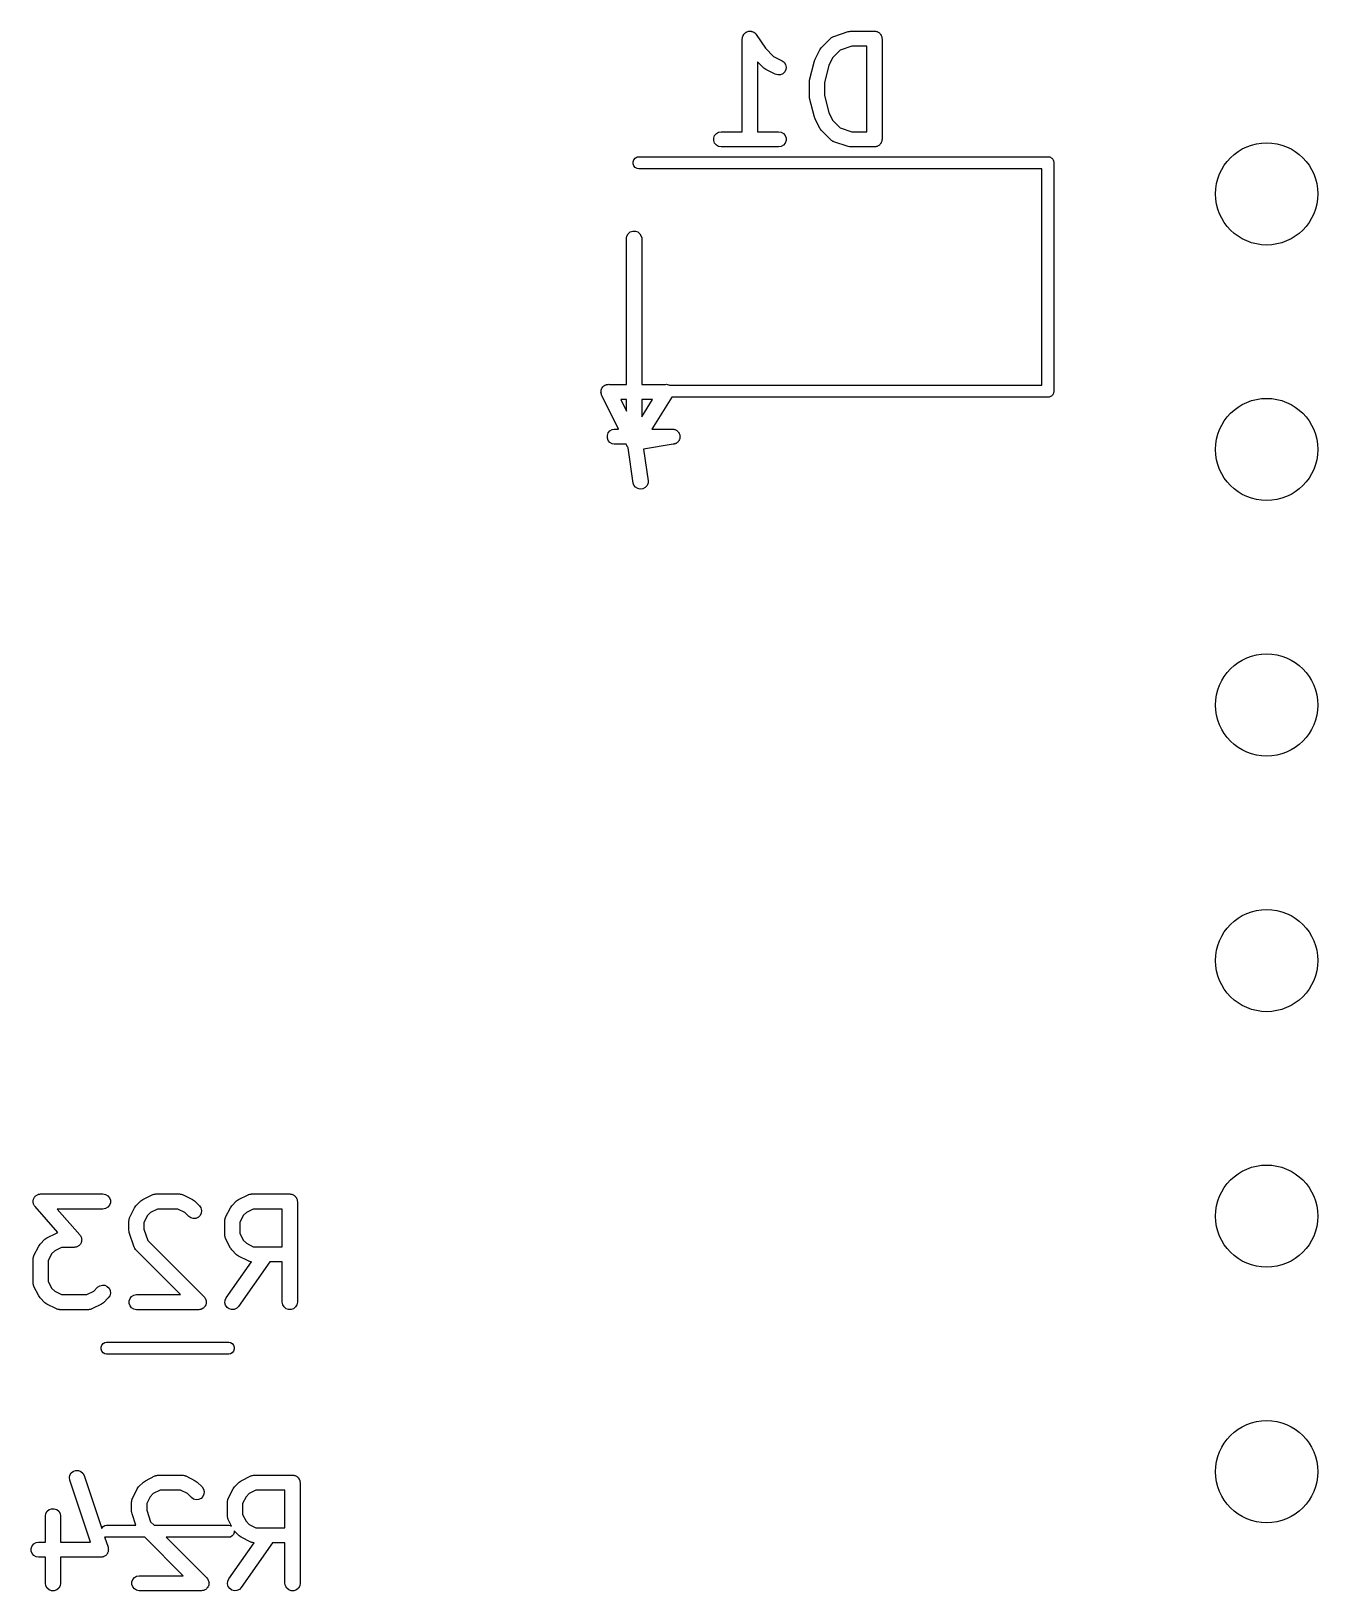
# Model space of a CAD drawing. Extents: x 84 to 155, y -171 to -35.
# Drawn here: x 142.41 to 155.19, y -100.37 to -84.87 of the extents above; entities that cross this region are included whole.
import ezdxf

# ---------------------------------------------------------------- set-up
doc = ezdxf.new("R2010")
doc.units = 0
doc.header["$MEASUREMENT"] = 0
doc.layers.add('BLACK', color=7, linetype='CONTINUOUS')

msp = doc.modelspace()

# ---------------------------------------------------------------- linework, layer by layer
at = {"layer": 'BLACK', "linetype": 'CONTINUOUS'}
for p, q in [((149.475, -84.9449), (149.476, -84.9408)), ((149.475, -85.8699), (149.475, -84.9449)), ((149.476, -84.9366), (149.478, -84.928)), ((149.476, -84.9408), (149.476, -84.9366)), ((149.478, -84.928), (149.48, -84.9192)), ((149.48, -84.9192), (149.482, -84.9156)), ((149.482, -84.9156), (149.483, -84.9116)), ((149.483, -84.9116), (149.489, -84.9044)), ((149.489, -84.9044), (149.493, -84.8967)), ((149.493, -84.8967), (149.496, -84.894)), ((149.496, -84.894), (149.499, -84.8906)), ((149.499, -84.8906), (149.506, -84.8857)), ((149.506, -84.8857), (149.513, -84.8799)), ((149.513, -84.8799), (149.517, -84.8785)), ((149.517, -84.8785), (149.52, -84.8762)), ((149.52, -84.8762), (149.529, -84.8741)), ((149.529, -84.8741), (149.537, -84.871)), ((149.537, -84.871), (149.542, -84.871)), ((149.542, -84.871), (149.546, -84.87)), ((149.546, -84.87), (149.555, -84.871)), ((149.555, -84.871), (149.564, -84.871)), ((149.564, -84.871), (149.567, -84.8724)), ((149.567, -84.8724), (149.572, -84.8729)), ((149.572, -84.8729), (149.58, -84.8769)), ((149.58, -84.8769), (149.588, -84.8799)), ((149.588, -84.8799), (149.591, -84.8826)), ((149.591, -84.8826), (149.595, -84.8844)), ((149.595, -84.8844), (149.601, -84.8909)), ((149.601, -84.8909), (149.608, -84.8967)), ((149.608, -84.8967), (149.61, -84.9003)), ((149.61, -84.9003), (149.613, -84.9033)), ((149.613, -84.9033), (149.704, -85.04)), ((150.259, -85.0347), (150.355, -84.9395)), ((150.355, -84.9395), (150.358, -84.937)), ((150.358, -84.937), (150.361, -84.9338)), ((150.361, -84.9338), (150.369, -84.9296)), ((150.369, -84.9296), (150.376, -84.9245)), ((150.376, -84.9245), (150.38, -84.9234)), ((150.38, -84.9234), (150.384, -84.9213)), ((150.384, -84.9213), (150.527, -84.8737)), ((150.527, -84.8737), (150.539, -84.872)), ((150.539, -84.872), (150.55, -84.8699)), ((150.55, -84.8699), (150.789, -84.8699)), ((150.789, -84.8699), (150.795, -84.871)), ((150.795, -84.871), (150.802, -84.871)), ((150.802, -84.871), (150.808, -84.8733)), ((150.808, -84.8733), (150.814, -84.8744)), ((150.814, -84.8744), (150.82, -84.8777)), ((150.82, -84.8777), (150.826, -84.8799)), ((150.826, -84.8799), (150.831, -84.8841)), ((150.831, -84.8841), (150.837, -84.8874)), ((150.837, -84.8874), (150.841, -84.8925)), ((150.841, -84.8925), (150.846, -84.8967)), ((150.846, -84.8967), (150.849, -84.9024)), ((150.849, -84.9024), (150.854, -84.9074)), ((150.854, -84.9074), (150.856, -84.9135)), ((150.856, -84.9135), (150.859, -84.9192)), ((150.859, -84.9192), (150.86, -84.9257)), ((150.86, -84.9257), (150.862, -84.9319)), ((150.862, -84.9319), (150.862, -84.9384)), ((150.862, -84.9384), (150.864, -84.9449)), ((150.864, -84.9449), (150.864, -85.9449)), ((149.704, -85.04), (149.785, -85.1213)), ((150.198, -85.1494), (150.245, -85.0542)), ((150.245, -85.0542), (150.252, -85.0445)), ((150.252, -85.0445), (150.259, -85.0347)), ((150.448, -85.0581), (150.374, -85.1322)), ((150.563, -85.0199), (150.448, -85.0581)), ((150.714, -85.0199), (150.563, -85.0199)), ((150.714, -85.8699), (150.714, -85.0199)), ((149.688, -85.236), (149.625, -85.1736)), ((149.625, -85.1736), (149.625, -85.8699)), ((149.698, -85.2429), (149.688, -85.236)), ((149.707, -85.2501), (149.698, -85.2429)), ((149.803, -85.2977), (149.707, -85.2501)), ((149.785, -85.1213), (149.87, -85.1635)), ((149.87, -85.1635), (149.891, -85.179)), ((149.891, -85.179), (149.905, -85.2008)), ((149.908, -85.252), (149.896, -85.2753)), ((149.905, -85.2008), (149.911, -85.2261)), ((149.911, -85.2261), (149.908, -85.252)), ((150.144, -85.3553), (150.192, -85.1648)), ((150.192, -85.1648), (150.195, -85.1573)), ((150.195, -85.1573), (150.198, -85.1494)), ((150.336, -85.2092), (150.292, -85.3827)), ((150.374, -85.1322), (150.336, -85.2092)), ((149.828, -85.3051), (149.803, -85.2977)), ((149.854, -85.3035), (149.828, -85.3051)), ((149.878, -85.2932), (149.854, -85.3035)), ((149.896, -85.2753), (149.878, -85.2932)), ((150.142, -85.3735), (150.144, -85.3644)), ((150.142, -85.5163), (150.142, -85.3735)), ((150.144, -85.3644), (150.144, -85.3553)), ((150.292, -85.3827), (150.292, -85.5071)), ((150.144, -85.5253), (150.142, -85.5163)), ((150.144, -85.5345), (150.144, -85.5253)), ((150.192, -85.725), (150.144, -85.5345)), ((150.292, -85.5071), (150.336, -85.6806)), ((150.336, -85.6806), (150.374, -85.7576)), ((149.217, -85.8874), (149.239, -85.8744)), ((149.239, -85.8744), (149.265, -85.8699)), ((149.265, -85.8699), (149.475, -85.8699)), ((149.625, -85.8699), (149.836, -85.8699)), ((149.836, -85.8699), (149.862, -85.8744)), ((149.862, -85.8744), (149.884, -85.8874)), ((150.195, -85.7325), (150.192, -85.725)), ((150.198, -85.7403), (150.195, -85.7325)), ((150.245, -85.8356), (150.198, -85.7403)), ((150.252, -85.8452), (150.245, -85.8356)), ((150.259, -85.8551), (150.252, -85.8452)), ((150.355, -85.9503), (150.259, -85.8551)), ((150.374, -85.7576), (150.448, -85.8317)), ((150.448, -85.8317), (150.563, -85.8699)), ((150.563, -85.8699), (150.714, -85.8699)), ((149.191, -85.9319), (149.2, -85.9074)), ((149.191, -85.9579), (149.191, -85.9319)), ((149.2, -85.9824), (149.191, -85.9579)), ((149.2, -85.9074), (149.217, -85.8874)), ((149.217, -86.0023), (149.2, -85.9824)), ((149.239, -86.0154), (149.217, -86.0023)), ((149.265, -86.0199), (149.239, -86.0154)), ((149.836, -86.0199), (149.265, -86.0199)), ((149.862, -86.0154), (149.836, -86.0199)), ((149.884, -86.0023), (149.862, -86.0154)), ((149.884, -85.8874), (149.901, -85.9074)), ((149.901, -85.9824), (149.884, -86.0023)), ((149.901, -85.9074), (149.91, -85.9319)), ((149.91, -85.9579), (149.901, -85.9824)), ((149.91, -85.9319), (149.91, -85.9579)), ((150.358, -85.9528), (150.355, -85.9503)), ((150.361, -85.956), (150.358, -85.9528)), ((150.369, -85.9602), (150.361, -85.956)), ((150.376, -85.9652), (150.369, -85.9602)), ((150.38, -85.9664), (150.376, -85.9652)), ((150.384, -85.9684), (150.38, -85.9664)), ((150.527, -86.016), (150.384, -85.9684)), ((150.539, -86.0178), (150.527, -86.016)), ((150.55, -86.0199), (150.539, -86.0178)), ((150.789, -86.0199), (150.55, -86.0199)), ((150.795, -86.0187), (150.789, -86.0199)), ((150.802, -86.0187), (150.795, -86.0187)), ((150.808, -86.0165), (150.802, -86.0187)), ((150.814, -86.0154), (150.808, -86.0165)), ((150.82, -86.0121), (150.814, -86.0154)), ((150.826, -86.0098), (150.82, -86.0121)), ((150.831, -86.0056), (150.826, -86.0098)), ((150.837, -86.0023), (150.831, -86.0056)), ((150.841, -85.9973), (150.837, -86.0023)), ((150.846, -85.9931), (150.841, -85.9973)), ((150.849, -85.9874), (150.846, -85.9931)), ((150.854, -85.9824), (150.849, -85.9874)), ((150.856, -85.9762), (150.854, -85.9824)), ((150.859, -85.9705), (150.856, -85.9762)), ((150.86, -85.9641), (150.859, -85.9705)), ((150.862, -85.9579), (150.86, -85.9641)), ((150.864, -85.9449), (150.862, -85.9513)), ((150.862, -85.9513), (150.862, -85.9579)), ((148.391, -86.1669), (148.398, -86.147)), ((148.391, -86.1881), (148.391, -86.1669)), ((148.398, -86.147), (148.411, -86.1308)), ((148.411, -86.1308), (148.43, -86.1202)), ((148.43, -86.1202), (148.445, -86.1175)), ((148.445, -86.1175), (152.516, -86.1175)), ((152.516, -86.1175), (152.521, -86.1175)), ((152.516, -86.1175), (152.516, -86.1175)), ((152.521, -86.1175), (152.526, -86.1193)), ((152.526, -86.1193), (152.531, -86.1202)), ((152.531, -86.1202), (152.536, -86.1229)), ((152.536, -86.1229), (152.541, -86.1247)), ((152.541, -86.1247), (152.545, -86.1282)), ((152.545, -86.1282), (152.55, -86.1308)), ((152.55, -86.1308), (152.553, -86.1349)), ((152.553, -86.1349), (152.557, -86.1383)), ((152.557, -86.1383), (152.56, -86.143)), ((152.56, -86.143), (152.563, -86.147)), ((152.563, -86.147), (152.565, -86.152)), ((152.565, -86.152), (152.568, -86.1567)), ((152.568, -86.1567), (152.569, -86.1619)), ((152.569, -86.1619), (152.57, -86.1669)), ((152.57, -86.1669), (152.57, -86.1722)), ((152.57, -86.1722), (152.57, -86.1723)), ((152.57, -86.1723), (152.57, -88.4527)), ((148.398, -86.208), (148.391, -86.1881)), ((148.411, -86.2242), (148.398, -86.208)), ((148.43, -86.2348), (148.411, -86.2242)), ((148.445, -86.2375), (148.43, -86.2348)), ((152.451, -86.2375), (148.445, -86.2375)), ((152.451, -88.3875), (152.451, -86.2375)), ((148.325, -86.9249), (148.328, -86.9055)), ((148.325, -88.3805), (148.325, -86.9249)), ((148.328, -86.9055), (148.341, -86.8825)), ((148.341, -86.8825), (148.361, -86.8655)), ((148.361, -86.8655), (148.386, -86.8565)), ((148.386, -86.8565), (148.413, -86.8565)), ((148.413, -86.8565), (148.438, -86.8655)), ((148.438, -86.8655), (148.458, -86.8825)), ((148.458, -86.8825), (148.471, -86.9055)), ((148.471, -86.9055), (148.475, -86.9249)), ((148.475, -86.9249), (148.475, -88.3805)), ((148.07, -88.4642), (148.071, -88.4533)), ((148.071, -88.4664), (148.07, -88.4642)), ((148.071, -88.4378), (148.076, -88.4277)), ((148.071, -88.4401), (148.071, -88.4378)), ((148.071, -88.4423), (148.071, -88.4401)), ((148.071, -88.4533), (148.071, -88.4423)), ((148.071, -88.4687), (148.071, -88.4664)), ((148.074, -88.4791), (148.071, -88.4687)), ((148.075, -88.4832), (148.074, -88.4791)), ((148.076, -88.4852), (148.075, -88.4832)), ((148.076, -88.4277), (148.08, -88.4174)), ((148.08, -88.4936), (148.076, -88.4852)), ((148.08, -88.4174), (148.081, -88.4157)), ((148.082, -88.4969), (148.08, -88.4936)), ((148.081, -88.4157), (148.082, -88.4135)), ((148.082, -88.4135), (148.089, -88.4056)), ((148.246, -88.825), (148.082, -88.4969)), ((148.089, -88.4056), (148.097, -88.3972)), ((148.097, -88.3972), (148.099, -88.396)), ((148.099, -88.396), (148.1, -88.3943)), ((148.1, -88.3943), (148.11, -88.3894)), ((148.11, -88.3894), (148.119, -88.3839)), ((148.119, -88.3839), (148.122, -88.3835)), ((148.122, -88.3835), (148.124, -88.3825)), ((148.124, -88.3825), (148.135, -88.3812)), ((148.135, -88.3812), (148.139, -88.3805)), ((148.139, -88.3805), (148.141, -88.3805)), ((148.141, -88.3805), (148.15, -88.3795)), ((148.15, -88.3795), (148.154, -88.3805)), ((148.154, -88.3805), (148.325, -88.3805)), ((148.475, -88.3805), (148.712, -88.3805)), ((148.773, -88.5075), (148.575, -88.825)), ((148.712, -88.3805), (148.72, -88.3794)), ((148.72, -88.3794), (148.731, -88.3819)), ((148.731, -88.3819), (148.743, -88.3839)), ((148.743, -88.3839), (148.744, -88.3846)), ((148.744, -88.3846), (148.746, -88.3849)), ((148.746, -88.3849), (148.75, -88.3875)), ((148.75, -88.3875), (152.451, -88.3875)), ((152.516, -88.5075), (148.773, -88.5075)), ((152.521, -88.5075), (152.516, -88.5075)), ((152.516, -88.5075), (152.516, -88.5075)), ((152.526, -88.5057), (152.521, -88.5075)), ((152.531, -88.5048), (152.526, -88.5057)), ((152.536, -88.5021), (152.531, -88.5048)), ((152.541, -88.5003), (152.536, -88.5021)), ((152.545, -88.4968), (152.541, -88.5003)), ((152.55, -88.4942), (152.545, -88.4968)), ((152.553, -88.4901), (152.55, -88.4942)), ((152.557, -88.4867), (152.553, -88.4901)), ((152.56, -88.482), (152.557, -88.4867)), ((152.563, -88.478), (152.56, -88.482)), ((152.565, -88.473), (152.563, -88.478)), ((152.568, -88.4683), (152.565, -88.473)), ((152.569, -88.4631), (152.568, -88.4683)), ((152.57, -88.4581), (152.569, -88.4631)), ((152.57, -88.4527), (152.57, -88.4528)), ((152.57, -88.4528), (152.57, -88.4581)), ((148.267, -88.5305), (148.325, -88.6458)), ((148.325, -88.5305), (148.267, -88.5305)), ((148.325, -88.6458), (148.325, -88.5305)), ((148.475, -88.5305), (148.475, -88.702)), ((148.475, -88.702), (148.582, -88.5305)), ((148.582, -88.5305), (148.475, -88.5305)), ((148.134, -88.8868), (148.143, -88.8619)), ((148.134, -88.9132), (148.134, -88.8868)), ((148.143, -88.9381), (148.134, -88.9132)), ((148.143, -88.8619), (148.16, -88.8417)), ((148.16, -88.9583), (148.143, -88.9381)), ((148.16, -88.8417), (148.183, -88.8284)), ((148.183, -88.9716), (148.16, -88.9583)), ((148.183, -88.8284), (148.202, -88.825)), ((148.202, -88.975), (148.183, -88.9716)), ((148.202, -88.825), (148.246, -88.825)), ((148.321, -88.975), (148.202, -88.975)), ((148.327, -88.987), (148.321, -88.975)), ((148.787, -88.975), (148.493, -89.024)), ((148.575, -88.825), (148.774, -88.825)), ((148.774, -88.825), (148.775, -88.8249)), ((148.775, -88.8249), (148.781, -88.825)), ((148.781, -88.825), (148.787, -88.825)), ((148.787, -88.825), (148.787, -88.8251)), ((148.787, -88.8251), (148.794, -88.8251)), ((148.793, -88.9739), (148.787, -88.975)), ((148.787, -88.975), (148.787, -88.975)), ((148.799, -88.9729), (148.793, -88.9739)), ((148.794, -88.8251), (148.8, -88.8273)), ((148.8, -88.9728), (148.799, -88.9729)), ((148.8, -88.8273), (148.807, -88.8284)), ((148.807, -88.9716), (148.8, -88.9728)), ((148.807, -88.8284), (148.813, -88.8319)), ((148.812, -88.9684), (148.807, -88.9716)), ((148.818, -88.9663), (148.812, -88.9684)), ((148.813, -88.8319), (148.819, -88.8344)), ((148.823, -88.9618), (148.818, -88.9663)), ((148.819, -88.8344), (148.824, -88.8385)), ((148.829, -88.9583), (148.823, -88.9618)), ((148.824, -88.8385), (148.829, -88.8417)), ((148.829, -88.8417), (148.834, -88.847)), ((148.834, -88.9535), (148.829, -88.9583)), ((148.834, -88.847), (148.839, -88.8516)), ((148.838, -88.9495), (148.834, -88.9535)), ((148.842, -88.9435), (148.838, -88.9495)), ((148.839, -88.8516), (148.842, -88.8571)), ((148.842, -88.8571), (148.846, -88.8619)), ((148.846, -88.9381), (148.842, -88.9435)), ((148.846, -88.8619), (148.849, -88.8685)), ((148.849, -88.9321), (148.846, -88.9381)), ((148.849, -88.8685), (148.852, -88.8746)), ((148.852, -88.9267), (148.849, -88.9321)), ((148.852, -88.8746), (148.853, -88.8808)), ((148.853, -88.9198), (148.852, -88.9267)), ((148.853, -88.8808), (148.855, -88.8868)), ((148.855, -88.9132), (148.853, -88.9198)), ((148.855, -88.8868), (148.855, -88.8938)), ((148.855, -88.8938), (148.857, -88.9007)), ((148.857, -88.9007), (148.855, -88.9069)), ((148.855, -88.9069), (148.855, -88.9132)), ((148.328, -88.9889), (148.327, -88.987)), ((148.328, -88.9892), (148.328, -88.9889)), ((148.328, -88.9895), (148.328, -88.9892)), ((148.331, -88.9942), (148.328, -88.9895)), ((148.332, -88.9992), (148.331, -88.9942)), ((148.337, -89.0053), (148.332, -88.9992)), ((148.339, -89.0096), (148.337, -89.0053)), ((148.39, -89.3616), (148.339, -89.0096)), ((148.493, -89.024), (148.538, -89.3404)), ((148.396, -89.3804), (148.39, -89.3616)), ((148.412, -89.4012), (148.396, -89.3804)), ((148.435, -89.4152), (148.412, -89.4012)), ((148.461, -89.4206), (148.435, -89.4152)), ((148.487, -89.4169), (148.461, -89.4206)), ((148.51, -89.4044), (148.487, -89.4169)), ((148.528, -89.3847), (148.51, -89.4044)), ((148.538, -89.3602), (148.528, -89.3847)), ((148.538, -89.3404), (148.538, -89.3602)), ((142.427, -96.5034), (142.428, -96.4962)), ((142.428, -96.5091), (142.427, -96.5034)), ((142.428, -96.4889), (142.43, -96.4834)), ((142.428, -96.4962), (142.428, -96.4889)), ((142.428, -96.5149), (142.428, -96.5091)), ((142.431, -96.5218), (142.428, -96.5149)), ((142.43, -96.4834), (142.431, -96.4777)), ((142.431, -96.4777), (142.435, -96.4713)), ((142.432, -96.529), (142.431, -96.5218)), ((142.435, -96.5339), (142.432, -96.529)), ((142.435, -96.4713), (142.437, -96.4644)), ((142.437, -96.5394), (142.435, -96.5339)), ((142.437, -96.4644), (142.441, -96.4599)), ((142.442, -96.545), (142.437, -96.5394)), ((142.441, -96.4599), (142.444, -96.4549)), ((142.446, -96.5513), (142.442, -96.545)), ((142.444, -96.4549), (142.449, -96.45)), ((142.673, -96.8113), (142.446, -96.5513)), ((142.449, -96.45), (142.454, -96.4444)), ((142.454, -96.4444), (142.459, -96.4415)), ((142.459, -96.4415), (142.463, -96.4377)), ((142.463, -96.4377), (142.47, -96.4351)), ((142.47, -96.4351), (142.476, -96.4314)), ((142.476, -96.4314), (142.482, -96.4304)), ((142.482, -96.4304), (142.488, -96.4283)), ((142.488, -96.4283), (142.495, -96.4282)), ((142.495, -96.4282), (142.502, -96.4269)), ((142.502, -96.4269), (143.121, -96.4269)), ((143.121, -96.4269), (143.147, -96.4314)), ((143.147, -96.4314), (143.169, -96.4444)), ((143.169, -96.5593), (143.147, -96.5724)), ((143.169, -96.4444), (143.186, -96.4644)), ((143.186, -96.5394), (143.169, -96.5593)), ((143.186, -96.4644), (143.195, -96.4889)), ((143.195, -96.5149), (143.186, -96.5394)), ((143.195, -96.4889), (143.195, -96.5149)), ((143.387, -96.6588), (143.435, -96.5636)), ((143.435, -96.5636), (143.442, -96.5539)), ((143.442, -96.5539), (143.449, -96.5441)), ((143.449, -96.5441), (143.497, -96.4965)), ((143.497, -96.4965), (143.507, -96.4896)), ((143.507, -96.4896), (143.516, -96.4824)), ((143.516, -96.4824), (143.611, -96.4348)), ((143.611, -96.4348), (143.616, -96.4336)), ((143.616, -96.4336), (143.619, -96.4314)), ((143.619, -96.4314), (143.628, -96.4299)), ((143.628, -96.4299), (143.636, -96.4274)), ((143.636, -96.4274), (143.641, -96.4276)), ((143.641, -96.4276), (143.645, -96.4269)), ((143.645, -96.4269), (143.883, -96.4269)), ((143.883, -96.4269), (143.887, -96.4276)), ((143.887, -96.4276), (143.892, -96.4274)), ((143.892, -96.4274), (143.9, -96.4299)), ((143.9, -96.4299), (143.909, -96.4314)), ((143.909, -96.4314), (143.912, -96.4336)), ((143.912, -96.4336), (143.917, -96.4348)), ((143.917, -96.4348), (144.012, -96.4824)), ((144.012, -96.4824), (144.021, -96.4896)), ((144.021, -96.4896), (144.031, -96.4965)), ((144.031, -96.4965), (144.079, -96.5441)), ((144.079, -96.5441), (144.094, -96.5654)), ((144.094, -96.5654), (144.101, -96.5906)), ((144.34, -96.6588), (144.387, -96.5636)), ((144.387, -96.5636), (144.395, -96.5539)), ((144.395, -96.5539), (144.401, -96.5441)), ((144.401, -96.5441), (144.449, -96.4965)), ((144.449, -96.4965), (144.459, -96.4896)), ((144.459, -96.4896), (144.469, -96.4824)), ((144.469, -96.4824), (144.564, -96.4348)), ((144.564, -96.4348), (144.568, -96.4336)), ((144.568, -96.4336), (144.572, -96.4314)), ((144.572, -96.4314), (144.58, -96.4299)), ((144.58, -96.4299), (144.589, -96.4274)), ((144.589, -96.4274), (144.593, -96.4276)), ((144.593, -96.4276), (144.597, -96.4269)), ((144.597, -96.4269), (144.978, -96.4269)), ((144.978, -96.4269), (144.985, -96.428)), ((144.985, -96.428), (144.991, -96.428)), ((144.991, -96.428), (144.997, -96.4303)), ((144.997, -96.4303), (145.004, -96.4314)), ((145.004, -96.4314), (145.01, -96.4347)), ((145.01, -96.4347), (145.016, -96.4369)), ((145.016, -96.4369), (145.021, -96.4411)), ((145.021, -96.4411), (145.026, -96.4444)), ((145.026, -96.4444), (145.031, -96.4495)), ((145.031, -96.4495), (145.036, -96.4537)), ((145.036, -96.4537), (145.039, -96.4594)), ((145.039, -96.4594), (145.043, -96.4644)), ((145.043, -96.4644), (145.045, -96.4705)), ((145.045, -96.4705), (145.049, -96.4762)), ((145.049, -96.4762), (145.05, -96.4827)), ((145.05, -96.4827), (145.052, -96.4889)), ((145.052, -96.4889), (145.052, -96.4954)), ((145.052, -96.4954), (145.053, -96.5019)), ((145.053, -96.5019), (145.053, -97.5019)), ((143.121, -96.5769), (142.667, -96.5769)), ((142.667, -96.5769), (142.892, -96.8334)), ((143.147, -96.5724), (143.121, -96.5769)), ((143.379, -96.6924), (143.38, -96.6881)), ((143.379, -96.7876), (143.379, -96.6924)), ((143.38, -96.6838), (143.382, -96.6754)), ((143.38, -96.6881), (143.38, -96.6838)), ((143.382, -96.6754), (143.384, -96.6667)), ((143.384, -96.6667), (143.386, -96.663)), ((143.386, -96.663), (143.387, -96.6588)), ((143.564, -96.6415), (143.529, -96.7101)), ((143.529, -96.7101), (143.529, -96.7754)), ((143.594, -96.6111), (143.564, -96.6415)), ((143.663, -96.5769), (143.594, -96.6111)), ((143.865, -96.5769), (143.663, -96.5769)), ((143.934, -96.6111), (143.865, -96.5769)), ((143.973, -96.6502), (143.934, -96.6111)), ((143.994, -96.6651), (143.973, -96.6502)), ((144.019, -96.6718), (143.994, -96.6651)), ((144.045, -96.6696), (144.019, -96.6718)), ((144.069, -96.6586), (144.045, -96.6696)), ((144.087, -96.6401), (144.069, -96.6586)), ((144.098, -96.6165), (144.087, -96.6401)), ((144.101, -96.5906), (144.098, -96.6165)), ((144.332, -96.6838), (144.335, -96.6754)), ((144.333, -96.6881), (144.332, -96.6838)), ((144.332, -96.6924), (144.333, -96.6881)), ((144.332, -96.8352), (144.332, -96.6924)), ((144.335, -96.6754), (144.336, -96.6667)), ((144.336, -96.6667), (144.339, -96.663)), ((144.339, -96.663), (144.34, -96.6588)), ((144.516, -96.6415), (144.482, -96.7101)), ((144.482, -96.7101), (144.482, -96.8175)), ((144.547, -96.6111), (144.516, -96.6415)), ((144.615, -96.5769), (144.547, -96.6111)), ((144.903, -96.5769), (144.615, -96.5769)), ((144.903, -96.9507), (144.903, -96.5769)), ((142.497, -96.925), (142.544, -96.8774)), ((142.544, -96.8774), (142.554, -96.8705)), ((142.554, -96.8705), (142.564, -96.8634)), ((142.564, -96.8634), (142.659, -96.8158)), ((142.659, -96.8158), (142.663, -96.8145)), ((142.663, -96.8145), (142.667, -96.8124)), ((142.667, -96.8124), (142.673, -96.8113)), ((142.892, -96.8334), (142.896, -96.8397)), ((142.896, -96.8397), (142.9, -96.8453)), ((142.9, -96.8453), (142.902, -96.8508)), ((142.902, -96.8508), (142.905, -96.8557)), ((142.905, -96.8557), (142.907, -96.8629)), ((142.907, -96.8629), (142.909, -96.8698)), ((142.909, -96.8698), (142.909, -96.8756)), ((142.909, -96.8756), (142.91, -96.8813)), ((142.91, -96.8813), (142.909, -96.8885)), ((143.382, -96.7994), (143.379, -96.7876)), ((143.383, -96.8113), (143.382, -96.7994)), ((143.431, -96.9542), (143.383, -96.8113)), ((143.529, -96.7754), (143.568, -96.8899)), ((144.333, -96.8395), (144.332, -96.8352)), ((144.332, -96.8438), (144.333, -96.8395)), ((144.335, -96.8522), (144.332, -96.8438)), ((144.336, -96.8609), (144.335, -96.8522)), ((144.339, -96.8646), (144.336, -96.8609)), ((144.34, -96.8688), (144.339, -96.8646)), ((144.387, -96.964), (144.34, -96.8688)), ((144.482, -96.8175), (144.516, -96.886)), ((142.435, -97.0398), (142.483, -96.9445)), ((142.483, -96.9445), (142.49, -96.9349)), ((142.49, -96.9349), (142.497, -96.925)), ((142.611, -97.0225), (142.577, -97.091)), ((142.642, -96.9921), (142.611, -97.0225)), ((142.71, -96.9578), (142.642, -96.9921)), ((142.835, -96.9578), (142.71, -96.9578)), ((142.843, -96.9566), (142.835, -96.9578)), ((142.85, -96.9564), (142.843, -96.9566)), ((142.855, -96.9543), (142.85, -96.9564)), ((142.861, -96.9533), (142.855, -96.9543)), ((142.867, -96.9496), (142.861, -96.9533)), ((142.874, -96.947), (142.867, -96.9496)), ((142.879, -96.9432), (142.874, -96.947)), ((142.884, -96.9403), (142.879, -96.9432)), ((142.888, -96.9347), (142.884, -96.9403)), ((142.894, -96.9298), (142.888, -96.9347)), ((142.897, -96.9248), (142.894, -96.9298)), ((142.9, -96.9203), (142.897, -96.9248)), ((142.903, -96.9134), (142.9, -96.9203)), ((142.906, -96.907), (142.903, -96.9134)), ((142.907, -96.9013), (142.906, -96.907)), ((142.909, -96.8959), (142.907, -96.9013)), ((142.909, -96.8885), (142.909, -96.8959)), ((143.433, -96.958), (143.431, -96.9542)), ((143.434, -96.9621), (143.433, -96.958)), ((143.439, -96.9693), (143.434, -96.9621)), ((143.443, -96.9771), (143.439, -96.9693)), ((143.447, -96.9799), (143.443, -96.9771)), ((143.449, -96.9835), (143.447, -96.9799)), ((143.892, -97.4269), (143.449, -96.9835)), ((143.568, -96.8899), (144.127, -97.4488)), ((144.395, -96.9737), (144.387, -96.964)), ((144.401, -96.9835), (144.395, -96.9737)), ((144.449, -97.0311), (144.401, -96.9835)), ((144.459, -97.038), (144.449, -97.0311)), ((144.516, -96.886), (144.547, -96.9164)), ((144.547, -96.9164), (144.615, -96.9507)), ((144.615, -96.9507), (144.903, -96.9507)), ((142.427, -97.0733), (142.428, -97.069)), ((142.427, -97.3114), (142.427, -97.0733)), ((142.428, -97.0647), (142.43, -97.0563)), ((142.428, -97.069), (142.428, -97.0647)), ((142.43, -97.0563), (142.432, -97.0477)), ((142.432, -97.0477), (142.434, -97.0439)), ((142.434, -97.0439), (142.435, -97.0398)), ((142.577, -97.091), (142.577, -97.2937)), ((144.345, -97.4589), (144.596, -97.1005)), ((144.469, -97.0452), (144.459, -97.038)), ((144.779, -97.1007), (144.468, -97.5449)), ((144.564, -97.0928), (144.469, -97.0452)), ((144.568, -97.094), (144.564, -97.0928)), ((144.572, -97.0962), (144.568, -97.094)), ((144.58, -97.0977), (144.572, -97.0962)), ((144.589, -97.1002), (144.58, -97.0977)), ((144.593, -97.0999), (144.589, -97.1002)), ((144.596, -97.1005), (144.593, -97.0999)), ((144.903, -97.1007), (144.779, -97.1007)), ((144.903, -97.5019), (144.903, -97.1007)), ((142.428, -97.3157), (142.427, -97.3114)), ((142.428, -97.32), (142.428, -97.3157)), ((142.43, -97.3284), (142.428, -97.32)), ((142.432, -97.3371), (142.43, -97.3284)), ((142.434, -97.3408), (142.432, -97.3371)), ((142.435, -97.3449), (142.434, -97.3408)), ((142.483, -97.4402), (142.435, -97.3449)), ((142.577, -97.2937), (142.611, -97.3622)), ((143.068, -97.3536), (143.089, -97.3387)), ((143.089, -97.3387), (143.115, -97.3319)), ((143.115, -97.3319), (143.141, -97.3342)), ((143.141, -97.3342), (143.164, -97.3452)), ((143.164, -97.3452), (143.183, -97.3636)), ((142.49, -97.4498), (142.483, -97.4402)), ((142.497, -97.4597), (142.49, -97.4498)), ((142.544, -97.5073), (142.497, -97.4597)), ((142.611, -97.3622), (142.642, -97.3926)), ((142.642, -97.3926), (142.71, -97.4269)), ((142.71, -97.4269), (142.961, -97.4269)), ((142.961, -97.4269), (143.029, -97.3926)), ((143.029, -97.3926), (143.068, -97.3536)), ((143.174, -97.4597), (143.127, -97.5073)), ((143.189, -97.4383), (143.174, -97.4597)), ((143.183, -97.3636), (143.194, -97.3872)), ((143.196, -97.4132), (143.189, -97.4383)), ((143.194, -97.3872), (143.196, -97.4132)), ((143.381, -97.4889), (143.39, -97.4644)), ((143.381, -97.5149), (143.381, -97.4889)), ((143.39, -97.4644), (143.406, -97.4444)), ((143.406, -97.4444), (143.429, -97.4314)), ((143.429, -97.4314), (143.454, -97.4269)), ((143.454, -97.4269), (143.892, -97.4269)), ((144.127, -97.4488), (144.132, -97.4569)), ((144.132, -97.4569), (144.138, -97.4644)), ((144.138, -97.4644), (144.14, -97.4675)), ((144.14, -97.4675), (144.141, -97.4702)), ((144.141, -97.4702), (144.144, -97.4796)), ((144.144, -97.4796), (144.147, -97.4889)), ((144.147, -97.4889), (144.147, -97.4922)), ((144.147, -97.4922), (144.148, -97.4953)), ((144.148, -97.4953), (144.147, -97.5051)), ((144.332, -97.5084), (144.334, -97.4825)), ((144.334, -97.4825), (144.345, -97.4589)), ((144.908, -97.5275), (144.903, -97.5019)), ((145.053, -97.5019), (145.049, -97.5275)), ((142.554, -97.5142), (142.544, -97.5073)), ((142.564, -97.5213), (142.554, -97.5142)), ((142.659, -97.569), (142.564, -97.5213)), ((142.663, -97.5702), (142.659, -97.569)), ((142.667, -97.5724), (142.663, -97.5702)), ((142.676, -97.5739), (142.667, -97.5724)), ((142.684, -97.5764), (142.676, -97.5739)), ((142.688, -97.5761), (142.684, -97.5764)), ((142.693, -97.5769), (142.688, -97.5761)), ((142.978, -97.5769), (142.693, -97.5769)), ((142.983, -97.5761), (142.978, -97.5769)), ((142.987, -97.5764), (142.983, -97.5761)), ((142.995, -97.5739), (142.987, -97.5764)), ((143.004, -97.5724), (142.995, -97.5739)), ((143.008, -97.5702), (143.004, -97.5724)), ((143.012, -97.569), (143.008, -97.5702)), ((143.107, -97.5213), (143.012, -97.569)), ((143.117, -97.5142), (143.107, -97.5213)), ((143.127, -97.5073), (143.117, -97.5142)), ((143.39, -97.5394), (143.381, -97.5149)), ((143.406, -97.5593), (143.39, -97.5394)), ((143.429, -97.5724), (143.406, -97.5593)), ((143.454, -97.5769), (143.429, -97.5724)), ((144.074, -97.5769), (143.454, -97.5769)), ((144.083, -97.5752), (144.074, -97.5769)), ((144.093, -97.5743), (144.083, -97.5752)), ((144.096, -97.5729), (144.093, -97.5743)), ((144.099, -97.5724), (144.096, -97.5729)), ((144.108, -97.5675), (144.099, -97.5724)), ((144.117, -97.5633), (144.108, -97.5675)), ((144.119, -97.561), (144.117, -97.5633)), ((144.122, -97.5593), (144.119, -97.561)), ((144.128, -97.5518), (144.122, -97.5593)), ((144.135, -97.5449), (144.128, -97.5518)), ((144.136, -97.5419), (144.135, -97.5449)), ((144.138, -97.5394), (144.136, -97.5419)), ((144.142, -97.5302), (144.138, -97.5394)), ((144.146, -97.5213), (144.142, -97.5302)), ((144.147, -97.5149), (144.146, -97.518)), ((144.146, -97.518), (144.146, -97.5213)), ((144.147, -97.5051), (144.147, -97.5149)), ((144.339, -97.5336), (144.332, -97.5084)), ((144.354, -97.5549), (144.339, -97.5336)), ((144.375, -97.5699), (144.354, -97.5549)), ((144.4, -97.5766), (144.375, -97.5699)), ((144.426, -97.5743), (144.4, -97.5766)), ((144.45, -97.5633), (144.426, -97.5743)), ((144.468, -97.5449), (144.45, -97.5633)), ((144.921, -97.5501), (144.908, -97.5275)), ((144.941, -97.5668), (144.921, -97.5501)), ((144.965, -97.5757), (144.941, -97.5668)), ((144.991, -97.5757), (144.965, -97.5757)), ((145.016, -97.5668), (144.991, -97.5757)), ((145.036, -97.5501), (145.016, -97.5668)), ((145.049, -97.5275), (145.036, -97.5501)), ((143.102, -97.9489), (143.109, -97.929)), ((143.102, -97.9701), (143.102, -97.9489)), ((143.109, -97.929), (143.123, -97.9128)), ((143.123, -97.9128), (143.141, -97.9022)), ((143.141, -97.9022), (143.157, -97.8995)), ((143.157, -97.8995), (144.371, -97.8995)), ((144.371, -97.8995), (144.387, -97.9022)), ((144.387, -97.9022), (144.405, -97.9128)), ((144.405, -97.9128), (144.419, -97.929)), ((144.419, -97.929), (144.426, -97.9489)), ((144.426, -97.9489), (144.426, -97.9701)), ((143.109, -97.99), (143.102, -97.9701)), ((143.123, -98.0062), (143.109, -97.99)), ((143.141, -98.0168), (143.123, -98.0062)), ((143.157, -98.0195), (143.141, -98.0168)), ((144.371, -98.0195), (143.157, -98.0195)), ((144.387, -98.0168), (144.371, -98.0195)), ((144.405, -98.0062), (144.387, -98.0168)), ((144.419, -97.99), (144.405, -98.0062)), ((144.426, -97.9701), (144.419, -97.99)), ((142.793, -99.2207), (142.806, -99.1985)), ((142.806, -99.1985), (142.827, -99.1823)), ((142.827, -99.1823), (142.851, -99.1741)), ((142.851, -99.1741), (142.877, -99.1748)), ((142.877, -99.1748), (142.902, -99.1844)), ((142.902, -99.1844), (142.921, -99.2016)), ((142.921, -99.2016), (142.934, -99.2245)), ((142.787, -99.2462), (142.793, -99.2207)), ((142.791, -99.272), (142.787, -99.2462)), ((142.996, -99.8875), (142.791, -99.272)), ((142.934, -99.2245), (143.109, -99.7501)), ((143.414, -99.4528), (143.462, -99.3576)), ((143.462, -99.3576), (143.469, -99.3479)), ((143.469, -99.3479), (143.476, -99.3381)), ((143.476, -99.3381), (143.524, -99.2905)), ((143.524, -99.2905), (143.534, -99.2836)), ((143.534, -99.2836), (143.543, -99.2764)), ((143.543, -99.2764), (143.638, -99.2288)), ((143.638, -99.2288), (143.643, -99.2276)), ((143.643, -99.2276), (143.646, -99.2254)), ((143.646, -99.2254), (143.655, -99.2239)), ((143.655, -99.2239), (143.663, -99.2214)), ((143.663, -99.2214), (143.668, -99.2216)), ((143.668, -99.2216), (143.672, -99.2209)), ((143.672, -99.2209), (143.91, -99.2209)), ((143.91, -99.2209), (143.914, -99.2216)), ((143.914, -99.2216), (143.919, -99.2214)), ((143.919, -99.2214), (143.927, -99.2239)), ((143.927, -99.2239), (143.936, -99.2254)), ((143.936, -99.2254), (143.939, -99.2276)), ((143.939, -99.2276), (143.944, -99.2288)), ((143.944, -99.2288), (144.039, -99.2764)), ((144.039, -99.2764), (144.048, -99.2836)), ((144.048, -99.2836), (144.058, -99.2905)), ((144.058, -99.2905), (144.106, -99.3381)), ((144.106, -99.3381), (144.121, -99.3594)), ((144.121, -99.3594), (144.128, -99.3846)), ((144.367, -99.4528), (144.414, -99.3576)), ((144.414, -99.3576), (144.422, -99.3479)), ((144.422, -99.3479), (144.428, -99.3381)), ((144.428, -99.3381), (144.476, -99.2905)), ((144.476, -99.2905), (144.486, -99.2836)), ((144.486, -99.2836), (144.496, -99.2764)), ((144.496, -99.2764), (144.591, -99.2288)), ((144.591, -99.2288), (144.595, -99.2276)), ((144.595, -99.2276), (144.599, -99.2254)), ((144.599, -99.2254), (144.607, -99.2239)), ((144.607, -99.2239), (144.616, -99.2214)), ((144.616, -99.2214), (144.62, -99.2216)), ((144.62, -99.2216), (144.624, -99.2209)), ((144.624, -99.2209), (145.005, -99.2209)), ((145.005, -99.2209), (145.012, -99.222)), ((145.012, -99.222), (145.018, -99.222)), ((145.018, -99.222), (145.024, -99.2243)), ((145.024, -99.2243), (145.031, -99.2254)), ((145.031, -99.2254), (145.037, -99.2287)), ((145.037, -99.2287), (145.043, -99.2309)), ((145.043, -99.2309), (145.048, -99.2351)), ((145.048, -99.2351), (145.053, -99.2384)), ((145.053, -99.2384), (145.058, -99.2435)), ((145.058, -99.2435), (145.063, -99.2477)), ((145.063, -99.2477), (145.066, -99.2534)), ((145.066, -99.2534), (145.07, -99.2584)), ((145.07, -99.2584), (145.072, -99.2645)), ((145.072, -99.2645), (145.076, -99.2702)), ((145.076, -99.2702), (145.077, -99.2767)), ((145.077, -99.2767), (145.079, -99.2829)), ((145.079, -99.2829), (145.079, -99.2894)), ((145.079, -99.2894), (145.08, -99.2959)), ((145.08, -99.2959), (145.08, -100.296)), ((143.406, -99.4864), (143.407, -99.4821)), ((143.406, -99.5816), (143.406, -99.4864)), ((143.407, -99.4778), (143.409, -99.4694)), ((143.407, -99.4821), (143.407, -99.4778)), ((143.409, -99.4694), (143.411, -99.4607)), ((143.411, -99.4607), (143.413, -99.457)), ((143.413, -99.457), (143.414, -99.4528)), ((143.591, -99.4355), (143.556, -99.5041)), ((143.556, -99.5041), (143.556, -99.5694)), ((143.621, -99.4051), (143.591, -99.4355)), ((143.69, -99.3709), (143.621, -99.4051)), ((143.892, -99.3709), (143.69, -99.3709)), ((143.961, -99.4051), (143.892, -99.3709)), ((144, -99.4442), (143.961, -99.4051)), ((144.021, -99.4591), (144, -99.4442)), ((144.046, -99.4658), (144.021, -99.4591)), ((144.072, -99.4636), (144.046, -99.4658)), ((144.096, -99.4526), (144.072, -99.4636)), ((144.114, -99.4341), (144.096, -99.4526)), ((144.125, -99.4105), (144.114, -99.4341)), ((144.128, -99.3846), (144.125, -99.4105)), ((144.359, -99.4778), (144.362, -99.4694)), ((144.36, -99.4821), (144.359, -99.4778)), ((144.359, -99.4864), (144.36, -99.4821)), ((144.359, -99.6292), (144.359, -99.4864)), ((144.362, -99.4694), (144.363, -99.4607)), ((144.363, -99.4607), (144.366, -99.457)), ((144.366, -99.457), (144.367, -99.4528)), ((144.543, -99.4355), (144.509, -99.5041)), ((144.509, -99.5041), (144.509, -99.6115)), ((144.574, -99.4051), (144.543, -99.4355)), ((144.642, -99.3709), (144.574, -99.4051)), ((144.93, -99.3709), (144.642, -99.3709)), ((144.93, -99.7447), (144.93, -99.3709)), ((142.549, -99.6292), (142.554, -99.6036)), ((142.549, -99.8875), (142.549, -99.6292)), ((142.554, -99.6036), (142.567, -99.581)), ((142.567, -99.581), (142.587, -99.5643)), ((142.587, -99.5643), (142.611, -99.5554)), ((142.611, -99.5554), (142.637, -99.5554)), ((142.637, -99.5554), (142.662, -99.5643)), ((142.662, -99.5643), (142.682, -99.581)), ((142.682, -99.581), (142.695, -99.6036)), ((142.695, -99.6036), (142.699, -99.6292)), ((142.699, -99.6292), (142.699, -99.8875)), ((143.409, -99.5934), (143.406, -99.5816)), ((143.41, -99.6053), (143.409, -99.5934)), ((143.448, -99.7195), (143.41, -99.6053)), ((143.556, -99.5694), (143.595, -99.6839)), ((144.36, -99.6335), (144.359, -99.6292)), ((144.359, -99.6378), (144.36, -99.6335)), ((144.362, -99.6462), (144.359, -99.6378)), ((144.363, -99.6549), (144.362, -99.6462)), ((144.366, -99.6586), (144.363, -99.6549)), ((144.367, -99.6628), (144.366, -99.6586)), ((144.4, -99.7301), (144.367, -99.6628)), ((144.509, -99.6115), (144.543, -99.68)), ((143.109, -99.749), (143.123, -99.7328)), ((143.109, -99.7501), (143.109, -99.749)), ((143.123, -99.7328), (143.141, -99.7222)), ((143.141, -99.7222), (143.157, -99.7195)), ((143.157, -99.7195), (143.448, -99.7195)), ((143.595, -99.6839), (143.63, -99.7195)), ((143.63, -99.7195), (144.371, -99.7195)), ((144.371, -99.7195), (144.387, -99.7222)), ((144.387, -99.7222), (144.4, -99.7301)), ((144.405, -99.8262), (144.387, -99.8368)), ((144.419, -99.81), (144.405, -99.8262)), ((144.426, -99.7901), (144.419, -99.81)), ((144.428, -99.7775), (144.426, -99.7741)), ((144.426, -99.7741), (144.426, -99.7901)), ((144.476, -99.8251), (144.428, -99.7775)), ((144.486, -99.832), (144.476, -99.8251)), ((144.543, -99.68), (144.574, -99.7104)), ((144.574, -99.7104), (144.642, -99.7447)), ((144.642, -99.7447), (144.93, -99.7447)), ((142.408, -99.9495), (142.417, -99.925)), ((142.408, -99.9756), (142.408, -99.9495)), ((142.417, -100), (142.408, -99.9756)), ((142.417, -99.925), (142.433, -99.9051)), ((142.433, -99.9051), (142.456, -99.8921)), ((142.456, -99.8921), (142.481, -99.8875)), ((142.481, -99.8875), (142.549, -99.8875)), ((142.699, -99.8875), (142.996, -99.8875)), ((143.141, -99.8368), (143.137, -99.8343)), ((143.137, -99.8343), (143.172, -99.9388)), ((143.157, -99.8395), (143.141, -99.8368)), ((143.538, -99.8395), (143.157, -99.8395)), ((143.172, -99.9388), (143.172, -99.9443)), ((143.172, -99.9443), (143.174, -99.9495)), ((143.174, -99.9756), (143.172, -99.9827)), ((143.174, -99.9495), (143.174, -99.9571)), ((143.174, -99.9571), (143.175, -99.9646)), ((143.175, -99.9646), (143.174, -99.97)), ((143.174, -99.97), (143.174, -99.9756)), ((143.919, -100.221), (143.538, -99.8395)), ((144.371, -99.8395), (143.75, -99.8395)), ((143.75, -99.8395), (144.154, -100.243)), ((144.387, -99.8368), (144.371, -99.8395)), ((144.372, -100.253), (144.623, -99.8945)), ((144.496, -99.8392), (144.486, -99.832)), ((144.806, -99.8947), (144.495, -100.339)), ((144.591, -99.8868), (144.496, -99.8392)), ((144.595, -99.888), (144.591, -99.8868)), ((144.599, -99.8902), (144.595, -99.888)), ((144.607, -99.8917), (144.599, -99.8902)), ((144.616, -99.8942), (144.607, -99.8917)), ((144.62, -99.8939), (144.616, -99.8942)), ((144.623, -99.8945), (144.62, -99.8939)), ((144.93, -99.8947), (144.806, -99.8947)), ((144.93, -100.296), (144.93, -99.8947)), ((142.433, -100.02), (142.417, -100)), ((142.456, -100.033), (142.433, -100.02)), ((142.481, -100.038), (142.456, -100.033)), ((142.549, -100.038), (142.481, -100.038)), ((142.549, -100.296), (142.549, -100.038)), ((143.101, -100.038), (142.699, -100.038)), ((142.699, -100.038), (142.699, -100.296)), ((143.106, -100.037), (143.101, -100.038)), ((143.112, -100.037), (143.106, -100.037)), ((143.119, -100.034), (143.112, -100.037)), ((143.126, -100.033), (143.119, -100.034)), ((143.131, -100.03), (143.126, -100.033)), ((143.136, -100.028), (143.131, -100.03)), ((143.142, -100.024), (143.136, -100.028)), ((143.149, -100.02), (143.142, -100.024)), ((143.152, -100.016), (143.149, -100.02)), ((143.157, -100.012), (143.152, -100.016)), ((143.161, -100.006), (143.157, -100.012)), ((143.165, -100), (143.161, -100.006)), ((143.167, -99.9948), (143.165, -100)), ((143.17, -99.9901), (143.167, -99.9948)), ((143.172, -99.9827), (143.17, -99.9901)), ((143.408, -100.283), (143.417, -100.258)), ((143.408, -100.309), (143.408, -100.283)), ((143.417, -100.258), (143.433, -100.238)), ((143.433, -100.238), (143.456, -100.225)), ((143.456, -100.225), (143.481, -100.221)), ((143.481, -100.221), (143.919, -100.221)), ((144.154, -100.243), (144.159, -100.251)), ((144.159, -100.251), (144.165, -100.258)), ((144.165, -100.258), (144.167, -100.261)), ((144.167, -100.261), (144.168, -100.264)), ((144.168, -100.264), (144.171, -100.274)), ((144.171, -100.274), (144.174, -100.283)), ((144.174, -100.283), (144.174, -100.286)), ((144.174, -100.286), (144.175, -100.289)), ((144.175, -100.289), (144.174, -100.299)), ((144.359, -100.302), (144.361, -100.276)), ((144.361, -100.276), (144.372, -100.253)), ((142.554, -100.322), (142.549, -100.296)), ((142.567, -100.344), (142.554, -100.322)), ((142.587, -100.361), (142.567, -100.344)), ((142.611, -100.37), (142.587, -100.361)), ((142.637, -100.37), (142.611, -100.37)), ((142.662, -100.361), (142.637, -100.37)), ((142.682, -100.344), (142.662, -100.361)), ((142.695, -100.322), (142.682, -100.344)), ((142.699, -100.296), (142.695, -100.322)), ((143.417, -100.333), (143.408, -100.309)), ((143.433, -100.353), (143.417, -100.333)), ((143.456, -100.366), (143.433, -100.353)), ((143.481, -100.371), (143.456, -100.366)), ((144.101, -100.371), (143.481, -100.371)), ((144.11, -100.369), (144.101, -100.371)), ((144.12, -100.368), (144.11, -100.369)), ((144.123, -100.367), (144.12, -100.368)), ((144.126, -100.366), (144.123, -100.367)), ((144.135, -100.361), (144.126, -100.366)), ((144.144, -100.357), (144.135, -100.361)), ((144.146, -100.355), (144.144, -100.357)), ((144.149, -100.353), (144.146, -100.355)), ((144.155, -100.346), (144.149, -100.353)), ((144.162, -100.339), (144.155, -100.346)), ((144.163, -100.336), (144.162, -100.339)), ((144.165, -100.333), (144.163, -100.336)), ((144.169, -100.324), (144.165, -100.333)), ((144.173, -100.315), (144.169, -100.324)), ((144.174, -100.309), (144.173, -100.312)), ((144.173, -100.312), (144.173, -100.315)), ((144.174, -100.299), (144.174, -100.309)), ((144.366, -100.328), (144.359, -100.302)), ((144.381, -100.349), (144.366, -100.328)), ((144.402, -100.364), (144.381, -100.349)), ((144.427, -100.371), (144.402, -100.364)), ((144.453, -100.368), (144.427, -100.371)), ((144.477, -100.357), (144.453, -100.368)), ((144.495, -100.339), (144.477, -100.357)), ((144.935, -100.322), (144.93, -100.296)), ((144.948, -100.344), (144.935, -100.322)), ((144.968, -100.361), (144.948, -100.344)), ((144.992, -100.37), (144.968, -100.361)), ((145.018, -100.37), (144.992, -100.37)), ((145.043, -100.361), (145.018, -100.37)), ((145.063, -100.344), (145.043, -100.361)), ((145.076, -100.322), (145.063, -100.344)), ((145.08, -100.296), (145.076, -100.322))]:
    msp.add_line(p, q, dxfattribs=at)
at = {"layer": 'BLACK'}
for centre in [(154.686, -86.487), (154.686, -89.027), (154.686, -91.567), (154.686, -94.107), (154.686, -96.647), (154.686, -99.187)]:
    msp.add_circle(centre, 0.508, dxfattribs=at)

doc.saveas('drawing.dxf')
